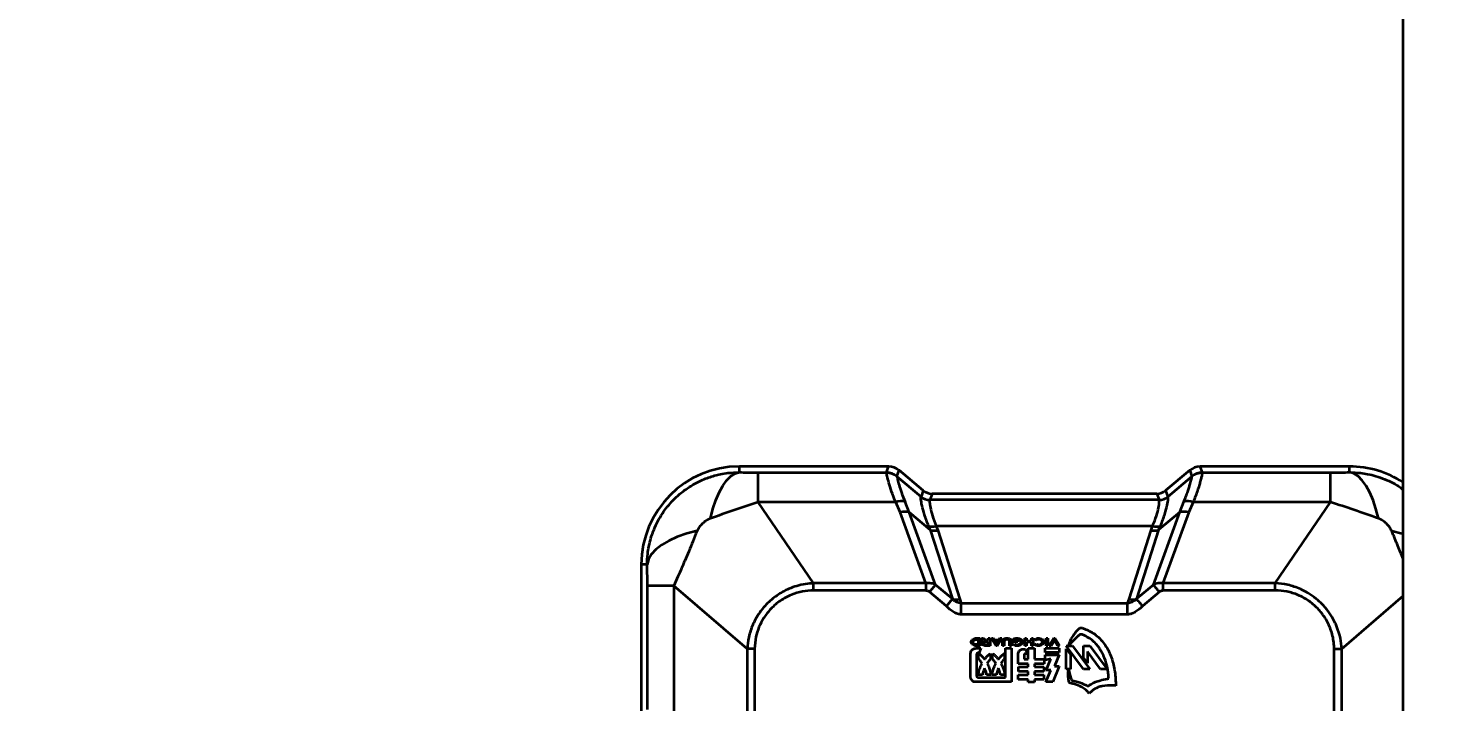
# Model space of a CAD drawing. Header units: millimetres. Extents: x 0 to 420, y 0 to 297.
# Drawn here: x 307.793 to 310.404, y 175.325 to 176.56 of the extents above; entities that cross this region are included whole.
import ezdxf

# ---------------------------------------------------------------- set-up
doc = ezdxf.new("R2010")
doc.units = ezdxf.units.MM
doc.layers.add('尺寸线层', color=150, linetype='Continuous')
doc.styles.add('SLDTEXTSTYLE2', font='TXT', dxfattribs={"width": 0.7})
doc.dimstyles.new('SLDDIMSTYLE0', dxfattribs={"dimtxt": 3.5, "dimasz": 3.302, "dimexe": 0, "dimexo": 0.0625, "dimgap": 0.875, "dimtad": 1, "dimdec": 1, "dimlfac": 100, "dimrnd": 1e-09, "dimzin": 12, "dimdsep": 46, "dimtxsty": 'SLDTEXTSTYLE2', "dimsah": 1, "dimcen": 0.09, "dimadec": 0, "dimazin": 3, "dimtfac": 1, "dimtdec": 3, "dimtofl": 0, "dimtmove": 0, "dimatfit": 3, "dimfxl": 0, "dimfrac": 2, "dimtolj": 1, "dimtzin": 12, "dimarcsym": 0})

# ---------------------------------------------------------------- blocks, each defined once
blk = doc.blocks.new('_D')
at = {"layer": '尺寸线层'}
for p, q in [((291.9431, 202.6412), (364.6876, 202.6412)), ((363.6876, 202.6412), (363.6876, 128.5802)), ((326.1167, 128.5802), (364.6876, 128.5802))]:
    blk.add_line(p, q, dxfattribs=at)
for points in [[(363.6876, 202.6412), (363.1796, 199.3392), (364.1956, 199.3392)], [(363.6876, 128.5802), (364.1956, 131.8822), (363.1796, 131.8822)]]:
    blk.add_solid(points, dxfattribs=at)
at = {"layer": '尺寸线层', "insert": (359.1758, 158.5376), "char_height": 3.5, "attachment_point": 1, "rotation": 90, "style": 'SLDTEXTSTYLE2'}
blk.add_mtext('7406.11', dxfattribs=at)
blk = doc.blocks.new('_D_6')
at = {"layer": '尺寸线层'}
for p, q in [((91.2154, 164.9172), (91.2154, 234.1922)), ((321.3154, 165.1871), (321.3154, 234.1922)), ((321.3154, 233.1922), (91.2154, 233.1922))]:
    blk.add_line(p, q, dxfattribs=at)
for points in [[(91.2154, 233.1922), (94.5174, 232.6842), (94.5174, 233.7002)], [(321.3154, 233.1922), (318.0134, 233.7002), (318.0134, 232.6842)]]:
    blk.add_solid(points, dxfattribs=at)
at = {"layer": '尺寸线层', "insert": (205.1726, 237.704), "char_height": 3.5, "attachment_point": 1, "style": 'SLDTEXTSTYLE2'}
blk.add_mtext('23010', dxfattribs=at)
blk = doc.blocks.new('_D_7')
at = {"layer": '尺寸线层'}
for p, q in [((70.597, 160.4022), (70.597, 246.1922)), ((332.8156, 175.1167), (332.8156, 246.1922)), ((332.8156, 245.1922), (70.597, 245.1922))]:
    blk.add_line(p, q, dxfattribs=at)
for points in [[(70.597, 245.1922), (73.899, 244.6842), (73.899, 245.7002)], [(332.8156, 245.1922), (329.5136, 245.7002), (329.5136, 244.6842)]]:
    blk.add_solid(points, dxfattribs=at)
at = {"layer": '尺寸线层', "insert": (202.8758, 249.704), "char_height": 3.5, "attachment_point": 1, "style": 'SLDTEXTSTYLE2'}
blk.add_mtext('26221.85', dxfattribs=at)

msp = doc.modelspace()

# ---------------------------------------------------------------- linework, layer by layer
at = {"color": 7, "linetype": 'Continuous', "lineweight": 35}
for p, q in [((310.317, 175.0043), (310.317, 184.2711)), ((309.3724, 175.7562), (309.0983, 175.7562)), ((309.0983, 175.7455), (309.0983, 175.7562)), ((309.1329, 175.6907), (309.1329, 175.745)), ((309.1329, 175.745), (309.3684, 175.745)), ((309.3684, 175.745), (309.3724, 175.7562)), ((309.3684, 175.7446), (309.3684, 175.745)), ((309.3876, 175.738), (309.3917, 175.7492)), ((309.436, 175.712), (309.3917, 175.7492)), ((309.925, 175.7492), (309.8807, 175.712)), ((309.925, 175.7492), (309.929, 175.738)), ((309.9483, 175.745), (309.9442, 175.7562)), ((310.2183, 175.7562), (309.9442, 175.7562)), ((309.9483, 175.745), (309.9483, 175.7446)), ((309.9483, 175.745), (310.1837, 175.745)), ((310.1837, 175.6907), (310.1837, 175.745)), ((310.2183, 175.7455), (310.2183, 175.7562)), ((309.3876, 175.7377), (309.3876, 175.738)), ((309.4318, 175.7006), (309.3876, 175.7377)), ((309.929, 175.7377), (309.8848, 175.7006)), ((309.929, 175.738), (309.929, 175.7377)), ((309.2345, 175.5418), (309.1329, 175.6907)), ((309.3853, 175.6907), (309.1329, 175.6907)), ((309.3935, 175.6722), (309.3853, 175.6907)), ((309.41, 175.672), (309.4026, 175.6915)), ((309.436, 175.712), (309.4318, 175.7006)), ((309.4318, 175.7006), (309.4318, 175.7006)), ((309.4478, 175.6947), (309.4479, 175.6948)), ((309.8688, 175.6947), (309.4478, 175.6947)), ((309.452, 175.7062), (309.4479, 175.6948)), ((309.8647, 175.7062), (309.452, 175.7062)), ((309.8647, 175.7062), (309.8688, 175.6948)), ((309.8688, 175.6947), (309.8688, 175.6948)), ((309.8807, 175.712), (309.8848, 175.7006)), ((309.8848, 175.7006), (309.8849, 175.7006)), ((309.9067, 175.672), (309.9141, 175.6915)), ((309.9313, 175.6907), (309.9232, 175.6722)), ((310.1837, 175.6907), (309.9313, 175.6907)), ((310.0822, 175.5418), (310.1837, 175.6907)), ((309.4409, 175.5418), (309.3935, 175.6722)), ((309.4584, 175.5391), (309.41, 175.672)), ((309.41, 175.672), (309.4487, 175.6396)), ((309.8583, 175.5391), (309.9067, 175.672)), ((309.9067, 175.672), (309.868, 175.6396)), ((309.9232, 175.6722), (309.8757, 175.5418)), ((309.4487, 175.6396), (309.4458, 175.6468)), ((309.4487, 175.6396), (309.4893, 175.5131)), ((309.4598, 175.6466), (309.4624, 175.639)), ((309.8569, 175.6466), (309.4598, 175.6466)), ((309.4624, 175.639), (309.5031, 175.5125)), ((309.8136, 175.5125), (309.8542, 175.639)), ((309.868, 175.6396), (309.8273, 175.5131)), ((309.8542, 175.639), (309.8569, 175.6466)), ((309.8709, 175.6468), (309.868, 175.6396)), ((308.9183, 175.5762), (308.9183, 175.3057)), ((308.929, 175.5762), (308.9183, 175.5762)), ((308.978, 175.5373), (308.9297, 175.5373)), ((308.9297, 175.3099), (308.9297, 175.5373)), ((309.1125, 175.4212), (308.978, 175.5373)), ((308.978, 175.5373), (308.978, 175.2891)), ((309.2345, 175.5287), (309.2345, 175.5418)), ((309.4409, 175.5418), (309.2345, 175.5418)), ((309.4893, 175.5131), (309.4584, 175.5391)), ((309.8583, 175.5391), (309.8273, 175.5131)), ((310.0822, 175.5418), (309.8757, 175.5418)), ((309.8757, 175.5418), (309.8757, 175.5287)), ((310.0822, 175.5287), (310.0822, 175.5418)), ((309.4409, 175.5287), (309.2345, 175.5287)), ((309.4784, 175.5), (309.4474, 175.526)), ((309.4784, 175.5), (309.4893, 175.5131)), ((309.5031, 175.5125), (309.5056, 175.5048)), ((309.8111, 175.5048), (309.8136, 175.5125)), ((309.8693, 175.526), (309.8383, 175.5)), ((310.0822, 175.5287), (309.8757, 175.5287)), ((310.2041, 175.4212), (310.317, 175.5187)), ((309.5056, 175.4845), (309.5056, 175.5048)), ((309.8111, 175.5048), (309.5056, 175.5048)), ((309.8111, 175.4845), (309.5056, 175.4845)), ((309.8111, 175.4845), (309.8111, 175.5048)), ((309.5326, 175.4409), (309.5402, 175.4409)), ((309.5328, 175.4387), (309.537, 175.4387)), ((309.537, 175.4291), (309.5332, 175.4291)), ((309.537, 175.4387), (309.537, 175.4291)), ((309.5402, 175.4409), (309.5402, 175.4269)), ((309.5429, 175.4409), (309.5467, 175.4409)), ((309.5473, 175.4365), (309.5429, 175.4409)), ((309.5467, 175.4409), (309.5505, 175.437)), ((309.5552, 175.429), (309.551, 175.429)), ((309.5514, 175.437), (309.5552, 175.437)), ((309.5515, 175.4351), (309.5552, 175.4351)), ((309.5552, 175.4409), (309.5585, 175.4409)), ((309.5552, 175.437), (309.5552, 175.4409)), ((309.5552, 175.4351), (309.5552, 175.429)), ((309.5585, 175.4409), (309.5585, 175.4269)), ((309.5609, 175.4409), (309.5643, 175.4409)), ((309.5696, 175.4269), (309.5609, 175.4409)), ((309.5643, 175.4409), (309.5661, 175.4378)), ((309.5661, 175.4378), (309.5748, 175.4378)), ((309.5705, 175.4304), (309.5672, 175.4358)), ((309.5672, 175.4358), (309.5737, 175.4358)), ((309.5737, 175.4358), (309.5705, 175.4304)), ((309.58, 175.4409), (309.5713, 175.4269)), ((309.5748, 175.4378), (309.5766, 175.4409)), ((309.5766, 175.4409), (309.58, 175.4409)), ((309.5815, 175.4269), (309.5815, 175.4353)), ((309.5847, 175.4347), (309.5847, 175.4269)), ((309.5945, 175.4269), (309.5945, 175.4347)), ((309.5976, 175.4353), (309.5976, 175.4269)), ((309.601, 175.434), (309.601, 175.439)), ((309.6094, 175.434), (309.601, 175.434)), ((309.6017, 175.4288), (309.6037, 175.4305)), ((309.6042, 175.4378), (309.6042, 175.436)), ((309.6042, 175.436), (309.6094, 175.436)), ((309.6094, 175.436), (309.6094, 175.434)), ((309.6221, 175.4409), (309.6253, 175.4409)), ((309.6221, 175.4269), (309.6221, 175.4409)), ((309.6253, 175.4409), (309.6253, 175.4359)), ((309.6253, 175.4359), (309.6345, 175.4359)), ((309.6253, 175.4339), (309.6253, 175.4269)), ((309.6345, 175.4339), (309.6253, 175.4339)), ((309.6345, 175.4409), (309.6376, 175.4409)), ((309.6345, 175.4359), (309.6345, 175.4409)), ((309.6345, 175.4269), (309.6345, 175.4339)), ((309.6376, 175.4409), (309.6376, 175.4269)), ((309.6432, 175.4368), (309.6407, 175.4384)), ((309.6407, 175.4295), (309.6432, 175.431)), ((309.6614, 175.4269), (309.6614, 175.4409)), ((309.6614, 175.4409), (309.6646, 175.4409)), ((309.6646, 175.4409), (309.6646, 175.4269)), ((309.6673, 175.4269), (309.6759, 175.4409)), ((309.6767, 175.4368), (309.6708, 175.4269)), ((309.6759, 175.4409), (309.6774, 175.4409)), ((309.6825, 175.4269), (309.6767, 175.4368)), ((309.6774, 175.4409), (309.686, 175.4269)), ((309.1264, 175.4212), (309.1125, 175.4212)), ((309.1125, 175.4212), (309.1125, 175.2087)), ((309.1264, 175.4212), (309.1264, 175.2087)), ((309.5228, 175.37), (309.5228, 175.413)), ((309.5322, 175.4224), (309.5419, 175.4224)), ((309.5402, 175.4269), (309.5332, 175.4269)), ((309.5339, 175.4112), (309.5339, 175.3717)), ((309.5384, 175.4139), (309.5366, 175.4139)), ((309.5374, 175.4028), (309.5374, 175.413)), ((309.5419, 175.4224), (309.5384, 175.4139)), ((309.5585, 175.4269), (309.5505, 175.4269)), ((309.5596, 175.413), (309.5596, 175.4028)), ((309.5629, 175.4028), (309.5629, 175.413)), ((309.5713, 175.4269), (309.5696, 175.4269)), ((309.5847, 175.4269), (309.5815, 175.4269)), ((309.5851, 175.413), (309.5851, 175.4028)), ((309.5871, 175.4224), (309.5982, 175.4224)), ((309.5871, 175.369), (309.5871, 175.4224)), ((309.5976, 175.4269), (309.5945, 175.4269)), ((309.5982, 175.4224), (309.5982, 175.3606)), ((309.6102, 175.3941), (309.6102, 175.4116)), ((309.6195, 175.4209), (309.6233, 175.4209)), ((309.6209, 175.4101), (309.6209, 175.4025)), ((309.6209, 175.4025), (309.6282, 175.4025)), ((309.6253, 175.4269), (309.6221, 175.4269)), ((309.6233, 175.4209), (309.627, 175.4125)), ((309.627, 175.4125), (309.6236, 175.4125)), ((309.6282, 175.4224), (309.6401, 175.4224)), ((309.6282, 175.4025), (309.6282, 175.4224)), ((309.6376, 175.4269), (309.6345, 175.4269)), ((309.6401, 175.4224), (309.6401, 175.4025)), ((309.6401, 175.4025), (309.6579, 175.4025)), ((309.6579, 175.4025), (309.6579, 175.3941)), ((309.6597, 175.4147), (309.6597, 175.4224)), ((309.6597, 175.4224), (309.6857, 175.4224)), ((309.6857, 175.4147), (309.6597, 175.4147)), ((309.6597, 175.4106), (309.6857, 175.4106)), ((309.6597, 175.4005), (309.6597, 175.4106)), ((309.6699, 175.4028), (309.6597, 175.4005)), ((309.6646, 175.4269), (309.6614, 175.4269)), ((309.6615, 175.382), (309.6699, 175.4028)), ((309.6708, 175.4269), (309.6673, 175.4269)), ((309.6857, 175.4106), (309.6769, 175.3898)), ((309.686, 175.4269), (309.6825, 175.4269)), ((309.6857, 175.4224), (309.6857, 175.4147)), ((309.6983, 175.4269), (309.7101, 175.4269)), ((309.7299, 175.3843), (309.6983, 175.4269)), ((309.6983, 175.3843), (309.6983, 175.4216)), ((309.6983, 175.4216), (309.7062, 175.4109)), ((309.7062, 175.4109), (309.7062, 175.3843)), ((309.7101, 175.4269), (309.7417, 175.3843)), ((309.7299, 175.4269), (309.7417, 175.4269)), ((309.7299, 175.4056), (309.7299, 175.4269)), ((309.7377, 175.395), (309.7299, 175.4056)), ((309.7614, 175.3843), (309.7377, 175.4163)), ((309.7377, 175.4163), (309.7377, 175.395)), ((309.7417, 175.4269), (309.7733, 175.3843)), ((310.1902, 175.4212), (310.2041, 175.4212)), ((310.1902, 175.2087), (310.1902, 175.4212)), ((310.2041, 175.2087), (310.2041, 175.4212)), ((309.6282, 175.3941), (309.6102, 175.3941)), ((309.611, 175.3883), (309.6282, 175.3883)), ((309.611, 175.3796), (309.611, 175.3883)), ((309.6282, 175.3796), (309.611, 175.3796)), ((309.6282, 175.3883), (309.6282, 175.3941)), ((309.6282, 175.3735), (309.6282, 175.3796)), ((309.6401, 175.3941), (309.6401, 175.3883)), ((309.6579, 175.3941), (309.6401, 175.3941)), ((309.6401, 175.3883), (309.657, 175.3883)), ((309.6401, 175.3796), (309.6401, 175.3735)), ((309.657, 175.3796), (309.6401, 175.3796)), ((309.657, 175.3883), (309.657, 175.3796)), ((309.6611, 175.3607), (309.6699, 175.382)), ((309.6699, 175.382), (309.6615, 175.382)), ((309.6857, 175.3898), (309.6737, 175.3607)), ((309.6769, 175.3898), (309.6857, 175.3898)), ((309.7062, 175.3843), (309.6983, 175.3843)), ((309.7417, 175.3843), (309.7299, 175.3843)), ((309.7733, 175.3843), (309.7614, 175.3843)), ((309.5982, 175.3606), (309.5322, 175.3606)), ((309.5447, 175.3738), (309.5365, 175.3738)), ((309.5366, 175.369), (309.5871, 175.369)), ((309.5605, 175.3738), (309.5523, 175.3738)), ((309.5701, 175.3738), (309.5619, 175.3738)), ((309.5859, 175.3738), (309.5778, 175.3738)), ((309.6102, 175.3735), (309.6282, 175.3735)), ((309.6102, 175.3651), (309.6102, 175.3735)), ((309.6282, 175.3651), (309.6102, 175.3651)), ((309.6282, 175.3602), (309.6282, 175.3651)), ((309.6401, 175.3602), (309.6282, 175.3602)), ((309.6401, 175.3735), (309.6571, 175.3735)), ((309.6401, 175.3651), (309.6401, 175.3602)), ((309.6571, 175.3651), (309.6401, 175.3651)), ((309.6571, 175.3735), (309.6571, 175.3651)), ((309.6737, 175.3607), (309.6611, 175.3607))]:
    msp.add_line(p, q, dxfattribs=at)
at = {"color": 7, "linetype": 'Continuous', "lineweight": 35, "flags": 128}
for points in [[(309.0452, 175.6607), (309.0497, 175.6783), (309.055, 175.6943), (309.0611, 175.7086), (309.0678, 175.7208), (309.0749, 175.7307), (309.0825, 175.7382), (309.0904, 175.7432), (309.0983, 175.7455)], [(310.2714, 175.6607), (310.2669, 175.6783), (310.2616, 175.6943), (310.2556, 175.7086), (310.2489, 175.7208), (310.2417, 175.7307), (310.2341, 175.7382), (310.2263, 175.7432), (310.2183, 175.7455)], [(309.0206, 175.6378), (309.0017, 175.6329), (308.9844, 175.6268), (308.969, 175.6199), (308.9558, 175.6122), (308.945, 175.6038), (308.9369, 175.5949), (308.9315, 175.5856), (308.929, 175.5762)], [(310.296, 175.6378), (310.3149, 175.6329), (310.317, 175.6322)]]:
    msp.add_lwpolyline(points, dxfattribs=at)
at = {"color": 7, "linetype": 'Continuous', "lineweight": 35}
for centre, radius, start, end in [((309.0983, 175.5762), 0.18, 90, 180), ((309.3683, 175.715), 0.03, 50.0586, 89.9414), ((309.3684, 175.7146), 0.03, 50.2501, 90.141), ((309.9483, 175.715), 0.03, 90.0586, 129.9414), ((309.9482, 175.7146), 0.03, 89.859, 129.7499), ((310.2183, 175.5762), 0.18, 56.7402, 90), ((309.3954, 175.6593), 0.033, 77.4981, 107.8428), ((309.4479, 175.7197), 0.025, 230.0357, 269.9067), ((309.4479, 175.7198), 0.025, 230.0586, 269.9414), ((309.8688, 175.7197), 0.025, 270.0933, 309.9643), ((309.8688, 175.7198), 0.025, 270.0586, 309.9414), ((309.9212, 175.6593), 0.033, 72.1572, 102.5019), ((309.4015, 175.6367), 0.0363, 76.4299, 102.6632), ((309.9152, 175.6367), 0.0363, 77.3368, 103.5701), ((309.4533, 175.6751), 0.0292, 254.9938, 282.6645), ((309.4568, 175.6686), 0.0302, 254.4497, 280.7966), ((309.8599, 175.6686), 0.0302, 259.2034, 285.5503), ((309.8633, 175.6751), 0.0292, 257.3355, 285.0062), ((309.4974, 175.5421), 0.0302, 254.4498, 280.7965), ((309.8192, 175.5421), 0.0302, 259.2033, 285.5504)]:
    msp.add_arc(centre, radius, start, end, dxfattribs=at)
for centre, major_axis, start_param, end_param in [((309.3724, 175.7261), (0.0103, 0.0282), 5.934618, 6.631752), ((309.9443, 175.7261), (0.0103, -0.0282), 2.793026, 3.49016), ((309.452, 175.7312), (0.0086, 0.0235), 2.793026, 3.49016), ((309.8646, 175.7312), (0.0086, -0.0235), 5.934618, 6.631752)]:
    msp.add_ellipse(centre, major_axis=major_axis, ratio=0.998448, start_param=start_param, end_param=end_param, dxfattribs=at)
for points, knots in [([(308.929, 175.5762), (308.9292, 175.5827), (308.9296, 175.5939), (308.9322, 175.6102), (308.9359, 175.6252), (308.9432, 175.6458), (308.9561, 175.6701), (308.9744, 175.6927), (308.9932, 175.7096), (309.0112, 175.722), (309.0277, 175.7305), (309.0418, 175.736), (309.0527, 175.7394), (309.0645, 175.7423), (309.0796, 175.7449), (309.0913, 175.7453), (309.0983, 175.7455)], [0, 0, 0, 0, 0.073966, 0.126209, 0.185583, 0.248629, 0.372147, 0.493376, 0.574928, 0.656955, 0.739459, 0.783742, 0.826761, 0.868517, 0.920624, 1, 1, 1, 1]), ([(309.0983, 175.7455), (309.1031, 175.7454), (309.1116, 175.7453), (309.1232, 175.7451), (309.13, 175.7451), (309.1329, 175.745)], [0, 0, 0, 0, 0.4261057, 0.7577704, 1, 1, 1, 1]), ([(309.3853, 175.6907), (309.3826, 175.6976), (309.3774, 175.711), (309.3726, 175.7272), (309.3694, 175.7397), (309.3687, 175.743), (309.3684, 175.7446)], [0, 0, 0, 0, 0.238868, 0.471709, 0.726257, 1, 1, 1, 1]), ([(309.9483, 175.7446), (309.9481, 175.7438), (309.9477, 175.7421), (309.9464, 175.7365), (309.9446, 175.7295), (309.9423, 175.7213), (309.9386, 175.7094), (309.9343, 175.6983), (309.9313, 175.6907)], [0, 0, 0, 0, 0.166395, 0.326802, 0.479925, 0.610174, 0.735331, 1, 1, 1, 1]), ([(310.1837, 175.745), (310.1864, 175.7451), (310.1931, 175.7451), (310.2048, 175.7452), (310.2134, 175.7454), (310.2183, 175.7455)], [0, 0, 0, 0, 0.226599, 0.561025, 1, 1, 1, 1]), ([(310.2183, 175.7455), (310.2251, 175.7453), (310.2363, 175.7449), (310.2525, 175.7423), (310.2674, 175.7386), (310.2878, 175.7312), (310.3052, 175.7231), (310.3153, 175.7147), (310.317, 175.7132)], [0, 0, 0, 0, 0.192304, 0.317569, 0.466269, 0.625577, 0.935566, 1, 1, 1, 1]), ([(309.3876, 175.7377), (309.3879, 175.7363), (309.3885, 175.7335), (309.3912, 175.7227), (309.3953, 175.7089), (309.4001, 175.6973), (309.4026, 175.6915)], [0, 0, 0, 0, 0.27715, 0.53382, 0.766156, 1, 1, 1, 1]), ([(309.9141, 175.6915), (309.9155, 175.6948), (309.9184, 175.7014), (309.9215, 175.71), (309.924, 175.7177), (309.9264, 175.7261), (309.9283, 175.7341), (309.9288, 175.7365), (309.929, 175.7377)], [0, 0, 0, 0, 0.1289949, 0.2604651, 0.3866644, 0.5150401, 0.7527723, 1, 1, 1, 1]), ([(309.1329, 175.6907), (309.1182, 175.6859), (309.089, 175.6761), (309.0597, 175.6658), (309.0452, 175.6607)], [0, 0, 0, 0, 0.502691, 1, 1, 1, 1]), ([(309.4458, 175.6468), (309.443, 175.6541), (309.4374, 175.6685), (309.4333, 175.6852), (309.4313, 175.697), (309.4316, 175.6994), (309.4318, 175.7006)], [0, 0, 0, 0, 0.2476176, 0.4930797, 0.7511019, 1, 1, 1, 1]), ([(309.4478, 175.6947), (309.4476, 175.6936), (309.4472, 175.6914), (309.4487, 175.6809), (309.4519, 175.6663), (309.4572, 175.6531), (309.4598, 175.6466)], [0, 0, 0, 0, 0.262701, 0.501004, 0.750686, 1, 1, 1, 1]), ([(309.8569, 175.6466), (309.8595, 175.6531), (309.8647, 175.6663), (309.868, 175.6809), (309.8695, 175.6914), (309.8691, 175.6936), (309.8688, 175.6947)], [0, 0, 0, 0, 0.249344, 0.499045, 0.737295, 1, 1, 1, 1]), ([(309.8849, 175.7006), (309.885, 175.6994), (309.8853, 175.6971), (309.8834, 175.6858), (309.8795, 175.6694), (309.8738, 175.6544), (309.8709, 175.6468)], [0, 0, 0, 0, 0.247443, 0.48656, 0.74027, 1, 1, 1, 1]), ([(310.2714, 175.6607), (310.2564, 175.666), (310.2272, 175.6763), (310.1979, 175.686), (310.1837, 175.6907)], [0, 0, 0, 0, 0.513929, 1, 1, 1, 1]), ([(309.0206, 175.6378), (309.018, 175.6314), (309.013, 175.619), (309.0055, 175.6007), (308.9987, 175.5842), (308.992, 175.5688), (308.9852, 175.5533), (308.9805, 175.5429), (308.978, 175.5373)], [0, 0, 0, 0, 0.191169, 0.37068, 0.538766, 0.672129, 0.825955, 1, 1, 1, 1]), ([(309.0452, 175.6607), (309.0427, 175.6595), (309.0374, 175.6571), (309.0304, 175.6515), (309.0244, 175.6451), (309.0218, 175.6401), (309.0206, 175.6378)], [0, 0, 0, 0, 0.2422942, 0.5093656, 0.7715671, 1, 1, 1, 1]), ([(310.296, 175.6378), (310.2948, 175.6401), (310.2923, 175.6451), (310.2862, 175.6515), (310.2793, 175.6571), (310.274, 175.6595), (310.2714, 175.6607)], [0, 0, 0, 0, 0.2284645, 0.4906723, 0.7577382, 1, 1, 1, 1]), ([(310.317, 175.5865), (310.3137, 175.5945), (310.3065, 175.6118), (310.2997, 175.6287), (310.296, 175.6378)], [0, 0, 0, 0, 0.4638126, 1, 1, 1, 1]), ([(308.9297, 175.5373), (308.9297, 175.5377), (308.9297, 175.5414), (308.9295, 175.5548), (308.9292, 175.567), (308.929, 175.5762)], [0, 0, 0, 0, 0.030601, 0.265216, 1, 1, 1, 1]), ([(308.9297, 175.5395), (308.9297, 175.5389), (308.9298, 175.5382), (308.9299, 175.5375), (308.9299, 175.5374), (308.9299, 175.5373)], [0, 0, 0, 0, 0.56153, 0.792581, 1, 1, 1, 1]), ([(309.2345, 175.5418), (309.2294, 175.5414), (309.219, 175.5406), (309.2039, 175.5371), (309.1862, 175.5307), (309.1668, 175.5199), (309.1499, 175.5056), (309.1378, 175.4913), (309.1296, 175.479), (309.1215, 175.4631), (309.1149, 175.4438), (309.1133, 175.4285), (309.1125, 175.4212)], [0, 0, 0, 0, 0.080728, 0.166845, 0.247263, 0.380655, 0.517772, 0.598864, 0.677745, 0.754478, 0.883127, 1, 1, 1, 1]), ([(309.4584, 175.5391), (309.4558, 175.5401), (309.4504, 175.5423), (309.4442, 175.542), (309.4409, 175.5418)], [0, 0, 0, 0, 0.466493, 1, 1, 1, 1]), ([(309.4409, 175.5418), (309.4409, 175.5398), (309.4409, 175.5359), (309.4409, 175.531), (309.4409, 175.5287)], [0, 0, 0, 0, 0.506963, 1, 1, 1, 1]), ([(309.4584, 175.5391), (309.4578, 175.5383), (309.4565, 175.5368), (309.4538, 175.5335), (309.4507, 175.5299), (309.4485, 175.5272), (309.4474, 175.526)], [0, 0, 0, 0, 0.245847, 0.499999, 0.754151, 1, 1, 1, 1]), ([(309.8757, 175.5418), (309.8727, 175.542), (309.8665, 175.5424), (309.8611, 175.5402), (309.8583, 175.5391)], [0, 0, 0, 0, 0.487848, 1, 1, 1, 1]), ([(309.8693, 175.526), (309.8682, 175.5272), (309.866, 175.5299), (309.8629, 175.5335), (309.8602, 175.5368), (309.8589, 175.5383), (309.8583, 175.5391)], [0, 0, 0, 0, 0.245849, 0.500001, 0.754152, 1, 1, 1, 1]), ([(310.2041, 175.4212), (310.2035, 175.4278), (310.2021, 175.4416), (310.1964, 175.4599), (310.1886, 175.4765), (310.1796, 175.4905), (310.1689, 175.503), (310.1567, 175.5142), (310.1434, 175.5236), (310.1261, 175.5326), (310.1058, 175.5396), (310.0898, 175.5411), (310.0822, 175.5418)], [0, 0, 0, 0, 0.105818, 0.221247, 0.303726, 0.397637, 0.486458, 0.56599, 0.660847, 0.744444, 0.877991, 1, 1, 1, 1]), ([(309.2345, 175.5287), (309.2277, 175.5283), (309.2138, 175.5275), (309.1931, 175.521), (309.1766, 175.5122), (309.1644, 175.5028), (309.1537, 175.4927), (309.143, 175.479), (309.1339, 175.4614), (309.1277, 175.4423), (309.1269, 175.4286), (309.1264, 175.4212)], [0, 0, 0, 0, 0.120461, 0.246403, 0.382818, 0.450919, 0.519058, 0.644752, 0.756806, 0.869265, 1, 1, 1, 1]), ([(309.4409, 175.5287), (309.4415, 175.5286), (309.4426, 175.5285), (309.4449, 175.5278), (309.4464, 175.5267), (309.4474, 175.526)], [0, 0, 0, 0, 0.232062, 0.478453, 1, 1, 1, 1]), ([(309.5056, 175.5048), (309.5028, 175.5054), (309.4985, 175.5064), (309.493, 175.5094), (309.4906, 175.5118), (309.4893, 175.5131)], [0, 0, 0, 0, 0.4521486, 0.7055371, 1, 1, 1, 1]), ([(309.8273, 175.5131), (309.826, 175.5118), (309.8236, 175.5094), (309.8181, 175.5064), (309.8138, 175.5054), (309.8111, 175.5048)], [0, 0, 0, 0, 0.294463, 0.547852, 1, 1, 1, 1]), ([(309.8383, 175.5), (309.8372, 175.5013), (309.835, 175.5039), (309.8319, 175.5076), (309.8292, 175.5108), (309.8279, 175.5123), (309.8273, 175.5131)], [0, 0, 0, 0, 0.245848, 0.5, 0.754152, 1, 1, 1, 1]), ([(309.8693, 175.526), (309.8703, 175.5267), (309.8718, 175.5278), (309.874, 175.5285), (309.8752, 175.5286), (309.8757, 175.5287)], [0, 0, 0, 0, 0.5217825, 0.7693247, 1, 1, 1, 1]), ([(310.1902, 175.4212), (310.1901, 175.4252), (310.1898, 175.4333), (310.1876, 175.4454), (310.183, 175.4606), (310.1745, 175.478), (310.1606, 175.4957), (310.1437, 175.5102), (310.1243, 175.5207), (310.1036, 175.5274), (310.0892, 175.5282), (310.0822, 175.5287)], [0, 0, 0, 0, 0.070722, 0.143758, 0.21913, 0.352151, 0.485358, 0.616819, 0.745052, 0.874872, 1, 1, 1, 1]), ([(309.5056, 175.4845), (309.5033, 175.4847), (309.4986, 175.4851), (309.4888, 175.4899), (309.4827, 175.4958), (309.4784, 175.5)], [0, 0, 0, 0, 0.209288, 0.438923, 1, 1, 1, 1]), ([(309.8383, 175.5), (309.834, 175.4958), (309.8279, 175.4899), (309.8181, 175.4851), (309.8133, 175.4847), (309.8111, 175.4845)], [0, 0, 0, 0, 0.5586189, 0.7893395, 1, 1, 1, 1]), ([(309.7031, 175.4279), (309.7035, 175.4295), (309.7048, 175.4343), (309.7088, 175.4419), (309.7144, 175.4506), (309.7191, 175.4558), (309.7215, 175.4584)], [0, 0, 0, 0, 0.138868, 0.417722, 0.706333, 1, 1, 1, 1]), ([(309.7215, 175.4584), (309.722, 175.4588), (309.7229, 175.4596), (309.7245, 175.4602), (309.726, 175.4601), (309.7269, 175.4599), (309.7274, 175.4597)], [0, 0, 0, 0, 0.319453, 0.543111, 0.766311, 1, 1, 1, 1]), ([(309.7274, 175.4597), (309.729, 175.4592), (309.7369, 175.4565), (309.7522, 175.4486), (309.7662, 175.4344), (309.7753, 175.4197), (309.7807, 175.4078), (309.7846, 175.3954), (309.7884, 175.3783), (309.789, 175.365), (309.7893, 175.3561)], [0, 0, 0, 0, 0.03865, 0.194338, 0.392706, 0.493149, 0.593544, 0.693896, 0.794211, 1, 1, 1, 1]), ([(309.5332, 175.4269), (309.5323, 175.427), (309.5301, 175.4273), (309.5272, 175.4288), (309.5251, 175.4307), (309.5241, 175.4323), (309.5238, 175.4338), (309.524, 175.4352), (309.5249, 175.437), (309.527, 175.439), (309.5298, 175.4406), (309.5318, 175.4408), (309.5326, 175.4409)], [0, 0, 0, 0, 0.103068, 0.272975, 0.380129, 0.450745, 0.504132, 0.557726, 0.630958, 0.750137, 0.907593, 1, 1, 1, 1]), ([(309.5332, 175.4291), (309.5326, 175.4292), (309.5311, 175.4294), (309.5292, 175.4304), (309.5278, 175.4317), (309.5272, 175.4329), (309.527, 175.4339), (309.5272, 175.435), (309.5279, 175.4363), (309.5294, 175.4376), (309.5311, 175.4385), (309.5324, 175.4387), (309.5328, 175.4387)], [0, 0, 0, 0, 0.107522, 0.269023, 0.38047, 0.452163, 0.50862, 0.565188, 0.646662, 0.775363, 0.910485, 1, 1, 1, 1]), ([(309.5505, 175.4269), (309.5497, 175.427), (309.5479, 175.4272), (309.5457, 175.4284), (309.5442, 175.4297), (309.5436, 175.4308), (309.5433, 175.4319), (309.5435, 175.433), (309.5443, 175.4344), (309.5456, 175.4358), (309.5468, 175.4363), (309.5473, 175.4365)], [0, 0, 0, 0, 0.147974, 0.353463, 0.450206, 0.530143, 0.591907, 0.65363, 0.750939, 0.887099, 1, 1, 1, 1]), ([(309.551, 175.429), (309.5506, 175.429), (309.5499, 175.4291), (309.549, 175.4295), (309.5485, 175.4298), (309.5481, 175.4301), (309.5477, 175.4304), (309.5473, 175.4308), (309.5469, 175.4313), (309.5468, 175.4318), (309.5468, 175.4322), (309.5469, 175.4325), (309.547, 175.4329), (309.5474, 175.4333), (309.5477, 175.4336), (309.548, 175.4338), (309.5483, 175.4341), (309.5487, 175.4343), (309.5491, 175.4345), (309.5494, 175.4346), (309.5498, 175.4348), (309.5502, 175.4349), (309.5506, 175.435), (309.551, 175.435), (309.5514, 175.4351), (309.5515, 175.4351)], [0, 0, 0, 0, 0.104931, 0.188559, 0.230252, 0.271948, 0.313654, 0.355384, 0.425825, 0.468883, 0.490273, 0.510955, 0.563746, 0.591003, 0.644663, 0.671402, 0.698138, 0.751654, 0.778385, 0.805115, 0.858613, 0.885344, 0.912077, 0.955815, 1, 1, 1, 1]), ([(309.5505, 175.437), (309.5506, 175.437), (309.5507, 175.437), (309.551, 175.437), (309.5513, 175.437), (309.5514, 175.437)], [0, 0, 0, 0, 0.253407, 0.506797, 1, 1, 1, 1]), ([(309.5815, 175.4353), (309.5816, 175.4357), (309.5817, 175.4368), (309.5825, 175.4383), (309.5838, 175.4397), (309.586, 175.4408), (309.5892, 175.4411), (309.5924, 175.441), (309.5951, 175.4399), (309.5966, 175.4384), (309.5975, 175.4368), (309.5976, 175.4357), (309.5976, 175.4353)], [0, 0, 0, 0, 0.057396, 0.142461, 0.228893, 0.320305, 0.471061, 0.658867, 0.756094, 0.853964, 0.944424, 1, 1, 1, 1]), ([(309.5945, 175.4347), (309.5944, 175.435), (309.5943, 175.4358), (309.5936, 175.437), (309.5924, 175.4381), (309.5907, 175.4388), (309.589, 175.4389), (309.5873, 175.4384), (309.5859, 175.4375), (309.585, 175.4363), (309.5847, 175.4354), (309.5847, 175.4348), (309.5847, 175.4347)], [0, 0, 0, 0, 0.075155, 0.16832, 0.291124, 0.415852, 0.54785, 0.661465, 0.788026, 0.890381, 0.967538, 1, 1, 1, 1]), ([(309.601, 175.439), (309.6025, 175.4398), (309.6052, 175.4412), (309.61, 175.4412), (309.6139, 175.4397), (309.6167, 175.4378), (309.6182, 175.4361), (309.6188, 175.4348), (309.6189, 175.4336), (309.6186, 175.4323), (309.6174, 175.4306), (309.6147, 175.4285), (309.611, 175.4269), (309.6068, 175.4266), (309.6038, 175.4275), (309.6022, 175.4285), (309.6017, 175.4288)], [0, 0, 0, 0, 0.120432, 0.213162, 0.331684, 0.413005, 0.455865, 0.488872, 0.514902, 0.540892, 0.583063, 0.658706, 0.781016, 0.867724, 0.954736, 1, 1, 1, 1]), ([(309.6037, 175.4305), (309.6044, 175.43), (309.6058, 175.4292), (309.6084, 175.4288), (309.6109, 175.4293), (309.613, 175.4304), (309.6145, 175.4316), (309.6153, 175.4327), (309.6156, 175.4337), (309.6155, 175.4346), (309.615, 175.4357), (309.6136, 175.4372), (309.6114, 175.4384), (309.6087, 175.4391), (309.6062, 175.4388), (309.6048, 175.4381), (309.6042, 175.4378)], [0, 0, 0, 0, 0.08987, 0.176538, 0.263027, 0.362446, 0.423179, 0.470099, 0.500982, 0.532068, 0.57022, 0.633522, 0.742023, 0.836258, 0.931198, 1, 1, 1, 1]), ([(309.6407, 175.4384), (309.6416, 175.4391), (309.6436, 175.4406), (309.6471, 175.4413), (309.651, 175.4407), (309.6543, 175.4392), (309.6566, 175.4372), (309.6577, 175.4357), (309.6581, 175.4343), (309.658, 175.4329), (309.6572, 175.4313), (309.6552, 175.4293), (309.6518, 175.4274), (309.6477, 175.4265), (309.644, 175.4272), (309.6419, 175.4284), (309.6409, 175.4293), (309.6407, 175.4295)], [0, 0, 0, 0, 0.08519, 0.168963, 0.246186, 0.360946, 0.418211, 0.462463, 0.491745, 0.521214, 0.557381, 0.617071, 0.720017, 0.827682, 0.905205, 0.982624, 1, 1, 1, 1]), ([(309.6432, 175.431), (309.6437, 175.4305), (309.6449, 175.4295), (309.6471, 175.4289), (309.6496, 175.4291), (309.6519, 175.4301), (309.6536, 175.4314), (309.6544, 175.4326), (309.6548, 175.4336), (309.6547, 175.4346), (309.6541, 175.4358), (309.6528, 175.4372), (309.6505, 175.4384), (309.6479, 175.439), (309.6455, 175.4385), (309.644, 175.4376), (309.6433, 175.437), (309.6432, 175.4368)], [0, 0, 0, 0, 0.079836, 0.158698, 0.232948, 0.337554, 0.41275, 0.456024, 0.489191, 0.522624, 0.56103, 0.622793, 0.723203, 0.826712, 0.901133, 0.975506, 1, 1, 1, 1]), ([(309.7719, 175.395), (309.7714, 175.3966), (309.7686, 175.4045), (309.764, 175.4153), (309.7567, 175.4265), (309.7477, 175.4371), (309.7374, 175.4431), (309.729, 175.4471), (309.7264, 175.4479), (309.7243, 175.4479), (309.7213, 175.4464), (309.7144, 175.4394), (309.708, 175.4329), (309.7031, 175.4279)], [0, 0, 0, 0, 0.0481692, 0.2413794, 0.3378802, 0.4339156, 0.6397005, 0.6757973, 0.7018074, 0.7183687, 0.7348884, 0.7963552, 1, 1, 1, 1]), ([(309.5228, 175.413), (309.5229, 175.4141), (309.5231, 175.4162), (309.5248, 175.419), (309.5272, 175.4211), (309.5298, 175.4222), (309.5316, 175.4223), (309.5322, 175.4224)], [0, 0, 0, 0, 0.217033, 0.432668, 0.640579, 0.859649, 1, 1, 1, 1]), ([(309.5366, 175.4139), (309.5363, 175.4139), (309.5356, 175.4138), (309.5347, 175.4133), (309.5342, 175.4126), (309.5339, 175.4118), (309.5339, 175.4114), (309.5339, 175.4112)], [0, 0, 0, 0, 0.23459, 0.4696301, 0.6836997, 0.8787885, 1, 1, 1, 1]), ([(309.5374, 175.413), (309.5387, 175.4121), (309.5415, 175.4101), (309.5453, 175.4064), (309.5474, 175.4037), (309.5485, 175.4023)], [0, 0, 0, 0, 0.3225082, 0.6590596, 1, 1, 1, 1]), ([(309.5438, 175.3947), (309.5429, 175.3961), (309.5414, 175.3982), (309.5393, 175.4009), (309.538, 175.4022), (309.5374, 175.4028)], [0, 0, 0, 0, 0.481223, 0.740091, 1, 1, 1, 1]), ([(309.5485, 175.4023), (309.5496, 175.4036), (309.5517, 175.4063), (309.5553, 175.4099), (309.5582, 175.412), (309.5596, 175.413)], [0, 0, 0, 0, 0.323586, 0.659323, 1, 1, 1, 1]), ([(309.5596, 175.4028), (309.5585, 175.4016), (309.5568, 175.3997), (309.5547, 175.3969), (309.5537, 175.3954), (309.5533, 175.3947)], [0, 0, 0, 0, 0.484106, 0.741689, 1, 1, 1, 1]), ([(309.5629, 175.413), (309.5642, 175.412), (309.567, 175.4101), (309.5707, 175.4064), (309.5728, 175.4037), (309.5739, 175.4023)], [0, 0, 0, 0, 0.3238446, 0.659773, 1, 1, 1, 1]), ([(309.5692, 175.3947), (309.5683, 175.3961), (309.5669, 175.3982), (309.5647, 175.4009), (309.5635, 175.4022), (309.5629, 175.4028)], [0, 0, 0, 0, 0.48414, 0.741719, 1, 1, 1, 1]), ([(309.5739, 175.4023), (309.5749, 175.4036), (309.5771, 175.4063), (309.5808, 175.41), (309.5836, 175.412), (309.5851, 175.413)], [0, 0, 0, 0, 0.322168, 0.658364, 1, 1, 1, 1]), ([(309.5851, 175.4028), (309.5839, 175.4016), (309.5822, 175.3997), (309.5801, 175.3969), (309.5791, 175.3954), (309.5786, 175.3947)], [0, 0, 0, 0, 0.482099, 0.740834, 1, 1, 1, 1]), ([(309.6102, 175.4116), (309.6103, 175.4126), (309.6105, 175.4148), (309.6121, 175.4176), (309.6145, 175.4197), (309.6171, 175.4208), (309.6189, 175.4209), (309.6195, 175.4209)], [0, 0, 0, 0, 0.218278, 0.435149, 0.644163, 0.864466, 1, 1, 1, 1]), ([(309.6236, 175.4125), (309.6232, 175.4125), (309.6226, 175.4124), (309.6218, 175.4121), (309.6212, 175.4115), (309.621, 175.4108), (309.6209, 175.4103), (309.6209, 175.4101)], [0, 0, 0, 0, 0.2727578, 0.4578419, 0.6443533, 0.8508999, 1, 1, 1, 1]), ([(309.5365, 175.3738), (309.5369, 175.3754), (309.5378, 175.3798), (309.5402, 175.3869), (309.5426, 175.3921), (309.5438, 175.3947)], [0, 0, 0, 0, 0.22528, 0.610558, 1, 1, 1, 1]), ([(309.5485, 175.3858), (309.5479, 175.3842), (309.5468, 175.3815), (309.5454, 175.3775), (309.5449, 175.375), (309.5447, 175.3738)], [0, 0, 0, 0, 0.395845, 0.696793, 1, 1, 1, 1]), ([(309.5523, 175.3738), (309.552, 175.3754), (309.5514, 175.3783), (309.5499, 175.3822), (309.549, 175.3846), (309.5485, 175.3858)], [0, 0, 0, 0, 0.397481, 0.698479, 1, 1, 1, 1]), ([(309.5533, 175.3947), (309.554, 175.3932), (309.5559, 175.3891), (309.5586, 175.3822), (309.5599, 175.3766), (309.5605, 175.3738)], [0, 0, 0, 0, 0.225097, 0.610128, 1, 1, 1, 1]), ([(309.5619, 175.3738), (309.5623, 175.3754), (309.5632, 175.3798), (309.5655, 175.3869), (309.568, 175.3921), (309.5692, 175.3947)], [0, 0, 0, 0, 0.225279, 0.610555, 1, 1, 1, 1]), ([(309.5739, 175.3858), (309.5733, 175.3842), (309.5722, 175.3815), (309.5709, 175.3775), (309.5704, 175.375), (309.5701, 175.3738)], [0, 0, 0, 0, 0.396668, 0.697235, 1, 1, 1, 1]), ([(309.5778, 175.3738), (309.5774, 175.3754), (309.5768, 175.3783), (309.5753, 175.3822), (309.5744, 175.3846), (309.5739, 175.3858)], [0, 0, 0, 0, 0.397021, 0.698347, 1, 1, 1, 1]), ([(309.5786, 175.3947), (309.5794, 175.3932), (309.5813, 175.3891), (309.584, 175.3822), (309.5853, 175.3766), (309.5859, 175.3738)], [0, 0, 0, 0, 0.225098, 0.610129, 1, 1, 1, 1]), ([(309.7102, 175.3574), (309.7086, 175.3576), (309.7065, 175.3579), (309.7043, 175.3591), (309.7034, 175.3604), (309.7024, 175.3651), (309.702, 175.3731), (309.7022, 175.3802), (309.7024, 175.3839)], [0, 0, 0, 0, 0.160025, 0.196998, 0.234195, 0.311686, 0.649476, 1, 1, 1, 1]), ([(309.7024, 175.3839), (309.7028, 175.3823), (309.7038, 175.3791), (309.7054, 175.3729), (309.7068, 175.3684), (309.7077, 175.3655)], [0, 0, 0, 0, 0.261065, 0.522123, 1, 1, 1, 1]), ([(309.7765, 175.3668), (309.7763, 175.3685), (309.7759, 175.3735), (309.7752, 175.3807), (309.7737, 175.3884), (309.7725, 175.3928), (309.7719, 175.395)], [0, 0, 0, 0, 0.174669, 0.524102, 0.761562, 1, 1, 1, 1]), ([(309.5322, 175.3606), (309.5312, 175.3607), (309.529, 175.3609), (309.5261, 175.3625), (309.524, 175.365), (309.523, 175.3676), (309.5229, 175.3693), (309.5228, 175.37)], [0, 0, 0, 0, 0.220827, 0.440436, 0.651052, 0.864309, 1, 1, 1, 1]), ([(309.5339, 175.3717), (309.5339, 175.3714), (309.534, 175.3708), (309.5344, 175.37), (309.5351, 175.3694), (309.5359, 175.3691), (309.5364, 175.3691), (309.5366, 175.369)], [0, 0, 0, 0, 0.215909, 0.431679, 0.642748, 0.836136, 1, 1, 1, 1]), ([(309.7077, 175.3655), (309.7079, 175.365), (309.7082, 175.3642), (309.709, 175.3634), (309.7095, 175.363), (309.7098, 175.3629), (309.71, 175.3629)], [0, 0, 0, 0, 0.4140445, 0.7491204, 0.8856781, 1, 1, 1, 1]), ([(309.71, 175.3629), (309.7116, 175.3627), (309.7163, 175.3622), (309.7254, 175.3592), (309.7324, 175.3558), (309.7366, 175.3538)], [0, 0, 0, 0, 0.177002, 0.501951, 1, 1, 1, 1]), ([(309.7407, 175.3393), (309.7396, 175.3406), (309.7348, 175.3461), (309.7248, 175.3534), (309.7148, 175.3561), (309.7102, 175.3574)], [0, 0, 0, 0, 0.138986, 0.611917, 1, 1, 1, 1]), ([(309.7366, 175.3538), (309.7371, 175.3536), (309.7378, 175.3534), (309.7388, 175.3533), (309.7394, 175.3534), (309.7396, 175.3536), (309.7397, 175.3536)], [0, 0, 0, 0, 0.465921, 0.719479, 0.884635, 1, 1, 1, 1]), ([(309.7397, 175.3536), (309.7411, 175.3546), (309.7449, 175.3574), (309.752, 175.3608), (309.7619, 175.364), (309.7692, 175.3655), (309.7734, 175.3664)], [0, 0, 0, 0, 0.137822, 0.3904798, 0.6426409, 1, 1, 1, 1]), ([(309.7892, 175.3537), (309.7875, 175.3538), (309.7792, 175.3546), (309.7682, 175.3543), (309.755, 175.3505), (309.7469, 175.3457), (309.7422, 175.3409), (309.7407, 175.3393)], [0, 0, 0, 0, 0.095059, 0.477947, 0.614031, 0.878763, 1, 1, 1, 1]), ([(309.7734, 175.3664), (309.7738, 175.3665), (309.7745, 175.3666), (309.7756, 175.3668), (309.7762, 175.3668), (309.7765, 175.3668)], [0, 0, 0, 0, 0.400257, 0.699592, 1, 1, 1, 1]), ([(309.7893, 175.3561), (309.7893, 175.3559), (309.7893, 175.3555), (309.7892, 175.3547), (309.7892, 175.3541), (309.7892, 175.3537)], [0, 0, 0, 0, 0.252501, 0.504816, 1, 1, 1, 1])]:
    msp.add_open_spline(points, degree=3, knots=knots, dxfattribs=at)

# ---------------------------------------------------------------- dimensions: what is measured, and where the dimension line sits
at = {"layer": '尺寸线层'}
for base, p1, p2, angle, picture, middle in [((70.597, 245.1922), (332.8156, 175.1167), (70.597, 160.4022), 0, '_D_7', (209.0129, 245.1922)), ((91.2154, 233.1922), (321.3154, 165.1871), (91.2154, 164.9172), 0, '_D_6', (209.0129, 233.1922)), ((363.6876, 128.5802), (291.9431, 202.6412), (326.1167, 128.5802), 90, '_D', (363.6876, 163.9067))]:
    dim = msp.add_linear_dim(base=base, p1=p1, p2=p2, angle=angle, dimstyle='SLDDIMSTYLE0', dxfattribs=at)
    dim.commit()
    dim.dimension.update_dxf_attribs({"geometry": picture, "text_midpoint": middle, "dimtype": 160})

doc.saveas('drawing.dxf')
